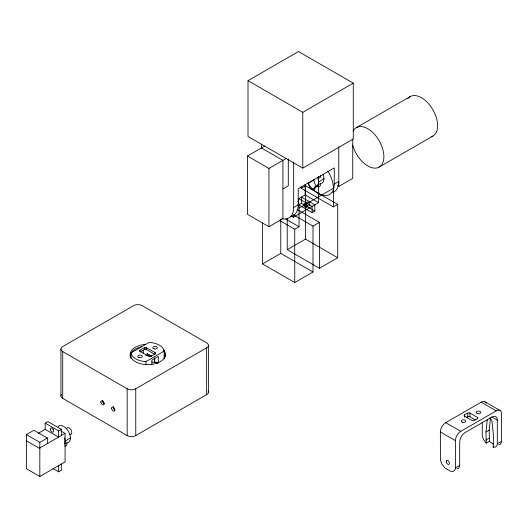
<?xml version="1.0" encoding="UTF-8"?>
<svg xmlns="http://www.w3.org/2000/svg" width="528" height="528" viewBox="0 0 528 528"><rect width="100%" height="100%" fill="white"/><g stroke="black" fill="none" stroke-linecap="round" stroke-linejoin="round"><path stroke-width="0.79" d="M60.931 395.875L60.931 349.067M208.435 345.345L208.435 392.152M65.069 441.269L70.442 437.837M318.582 182.054L323.954 178.596M498.762 444.814L500.577 444.061L501.574 441.804L501.6 413.972A7.597 4.382 -60 0 0 496.228 410.87L460.779 431.336A7.597 4.382 -60 0 0 455.407 440.636L455.407 467.927C455.71 470.389 453.123 472.25 450.866 471.266A10.25 5.914 60 0 1 449.143 470.507L446.635 469.062A10.25 5.914 60 0 1 444.913 467.828L441.771 463.96L440.398 459.815L440.372 431.957A7.597 4.382 -60 0 1 445.744 422.651L481.193 402.184A7.597 4.382 -60 0 1 486.182 403.22M489.119 418.011A3.036 1.756 60 0 1 489.489 418.189L489.964 418.46A3.036 1.756 60 0 1 492.096 421.885L493.489 436.306L493.178 447.19L495.614 446.998L497.053 445.342A6.593 3.808 60 0 0 497.303 443.738L497.303 420.176A7.597 4.382 -60 0 0 491.931 417.074L465.076 432.577A7.597 4.382 -60 0 0 459.703 441.877L459.683 465.986L458.687 468.25L456.872 468.996M490.492 418.084L489.192 430.109L489.489 441.289L486.268 443.15L485.965 431.97L487.357 419.146M248.008 80.672L298.498 51.526L353.278 83.153L353.278 138.97L302.795 168.122L248.008 136.495L248.008 80.672L302.795 112.306L353.278 83.153M261.439 147.965L282.922 160.367L282.922 218.665L268.957 226.73L247.474 214.322L247.474 156.024L264.792 146.025M247.474 156.024L268.957 168.432L286.275 158.433M356.387 127.611L410.098 96.604M282.922 188.899L288.295 185.797L288.295 158.895M308.735 183.071L314.107 179.969A4.561 2.633 60 0 0 317.236 186.384L311.87 189.486A4.561 2.633 60 0 1 308.735 183.071A9.497 5.485 60 0 1 308.339 182.576M301.184 186.661L301.184 188.278L305.481 185.797L337.702 204.402L337.702 257.737L319.447 268.283L287.219 249.678L287.219 218.533M311.87 189.486A4.561 2.633 60 0 0 314.998 186.681L320.364 183.579A9.497 5.485 60 0 0 323.123 174.583M314.82 211.035L301.396 203.287L301.396 197.083L314.82 204.831L314.82 211.035L312.134 212.586L298.709 204.831L298.709 198.634L305.151 194.911L318.582 202.666L318.582 176.405M281.985 218.645A22.79 13.154 60 0 0 293.66 207.504L298.175 204.897L298.175 188.773L334.27 167.937L334.27 184.061A22.79 13.154 60 0 1 325.083 195.558A22.79 13.154 60 0 1 308.002 183.341M318.153 193.36L318.721 193.037M334.27 184.061L338.778 181.454A22.79 13.154 60 0 1 332.825 192.463M298.709 204.831L301.396 203.287M279.325 220.308L294.736 229.211L299.033 226.73L299.033 208.124L333.406 188.278A22.79 13.154 60 0 0 327.875 171.052M337.392 185.618L338.778 186.417L352.744 178.352L352.744 138.943M379.177 167.079L432.887 136.072M291.218 216.011L293.337 217.239L318.582 202.666M301.184 188.278L333.406 206.884L337.702 204.402M293.337 217.239L293.337 214.777L312.998 226.109L319.447 222.387L319.447 268.283M262.508 222.915L262.508 263.941L280.771 253.394L312.998 271.999L312.998 226.109M287.219 249.678L305.481 239.131L337.702 257.737M130.937 358.354L130.937 352.928L149.167 342.401A16.711 9.649 0 0 1 164.208 351.087L164.208 358.835M146.5 347.662L146.5 349.569A1.518 0.878 0 0 0 144.349 349.569L140.052 352.051L140.052 350.143L144.349 347.662A1.518 0.878 0 0 1 146.5 347.662L155.093 352.625L155.093 353.899M147.035 355.786L147.305 353.404L147.305 355.634M130.937 352.928A16.711 9.649 0 0 0 145.979 361.607L164.208 351.087M45.197 423.139L58.628 430.888L58.628 437.092L45.197 429.337L45.197 423.139L47.883 421.588L61.314 429.337L61.314 435.541M61.043 431.046L65.069 433.369L65.069 461.901L39.824 476.474L26.4 468.719L26.4 434.61L33.917 430.267L47.348 438.022L47.348 443.606M163.931 355.522L165.343 354.704M154.552 357.898L154.552 361.621L154.823 358.486M164.248 356.73L165.667 355.912M262.508 263.941L294.736 282.546L312.998 271.999M38.148 433.409L45.197 429.337M58.628 430.888L61.314 429.337M26.4 434.61L39.824 442.365L47.348 438.022M62.713 351.549L127.162 388.76A6.079 3.511 0 0 0 135.755 388.76L206.653 347.827A6.079 3.511 0 0 0 206.653 342.863L142.204 305.653A6.079 3.511 0 0 0 133.61 305.653L62.713 346.586A6.079 3.511 0 0 0 62.713 351.549L62.713 398.356L127.162 435.567A6.079 3.511 0 0 0 135.755 435.567L206.653 394.634A6.079 3.511 0 0 0 208.144 391.09M39.824 447.942L65.069 433.369M64.845 443.982L65.182 443.784M65.848 443.401L66.858 442.814A9.497 5.485 60 0 0 68.64 431.693A9.497 5.485 60 0 0 58.021 426.769M52.972 468.56L58.628 471.821L61.314 470.27L61.314 464.072M464.541 417.133L464.541 414.902L467.762 413.041A1.518 0.878 0 0 1 469.913 413.041L477.431 417.384L477.431 418.869M466.475 417.503L467.762 416.764A1.518 0.878 0 0 1 469.913 416.764L475.378 419.918M485.965 431.97L489.192 430.109M485.965 440.029L489.192 438.167M455.407 467.927L459.703 465.445M497.303 443.738L501.6 441.256M493.178 447.19L493.786 446.84M149.536 356.103L151.021 355.43M298.709 198.634L312.134 206.382L312.134 212.586M297.026 209.444L319.447 222.387M285.721 219.041L299.033 226.73M484.988 401.808L500.029 410.494M481.193 402.184L496.228 410.87M491.832 417.014L497.303 420.176M493.634 444.101L491.753 443.018A10.171 5.867 60 0 1 489.489 441.289M445.744 422.651L460.779 431.336M440.372 431.957L455.407 440.636M145.207 348.823L155.093 354.532M147.035 353.555L151.82 356.321M154.552 361.621L157.687 363.429M26.4 440.814L39.824 448.562M486.268 443.15L483.899 440.174L482.506 436.913A6.593 3.808 60 0 1 482.262 435.059L482.262 422.057M469.913 413.041L469.913 416.764M467.762 413.041L467.762 416.764M338.778 146.863L338.778 186.417M333.406 188.278L333.406 206.884M305.481 185.797L305.481 239.131M305.151 184.206L305.151 194.911M302.795 112.306L302.795 168.122M294.736 229.211L294.736 282.546M293.66 161.99L293.66 207.504M280.771 218.975L280.771 253.394M268.957 168.432L268.957 226.73M261.439 144.203L261.439 148.262M206.653 347.827L206.653 394.634M158.314 362.967L158.314 356.393L151.873 360.109L151.873 364.221M156.856 362.406L156.856 362.795M145.979 361.607L145.979 364.709M144.349 347.662L144.349 349.569M143.279 350.176L143.279 353.463M135.755 388.76L135.755 435.567M127.162 388.76L127.162 435.567M58.628 465.623L58.628 471.821M39.824 442.365L39.824 476.474M298.089 201.3A22.79 13.154 60 0 1 299.033 208.124M317.783 177.758A9.497 5.485 60 0 1 314.998 186.681M320.364 183.579A4.561 2.633 60 0 1 317.236 186.384M314.107 179.969A9.497 5.485 60 0 1 313.711 179.474M298.175 204.897A22.79 13.154 60 0 1 290.882 216.256M320.773 175.679A3.795 2.191 60 0 1 317.605 177.184M64.555 437.851A9.497 5.485 60 0 1 64.528 443.87M66.858 442.814A4.561 2.633 60 0 1 64.614 445.988M53.579 429.422A2.277 1.313 60 0 1 53.348 429.013M66.601 428.465A3.795 2.191 60 0 1 71.089 430.115A3.795 2.191 60 0 1 69.841 434.458M353.126 131.155A22.79 13.154 60 0 1 378.041 138.923A22.79 13.154 60 0 1 377.131 167.897A22.79 13.154 60 0 1 352.684 145.134M407.939 98.452A22.79 13.154 60 0 1 432.472 109.058A22.79 13.154 60 0 1 431.145 136.805M477.431 417.384A1.518 0.878 0 0 1 477.431 418.625L474.21 420.479A1.518 0.878 0 0 1 472.058 420.479L464.541 416.143A1.518 0.878 0 0 1 464.541 414.902M155.093 352.625A1.518 0.878 0 0 1 155.093 353.866L150.797 356.347A1.518 0.878 0 0 1 148.645 356.347L140.052 351.384A1.518 0.878 0 0 1 140.052 350.143M130.277 357.39A17.609 10.164 0 0 1 141.28 346.87M164.149 352.565A17.609 10.164 0 0 1 165.396 356.195M163.456 349.813A17.609 10.164 0 0 1 153.846 364.003A17.609 10.164 0 0 1 130.634 356.756A17.609 10.164 0 0 1 145.933 344.348M114.807 409.992A2.277 1.313 60 0 1 113.223 406.877M104.214 403.867A2.277 1.313 60 0 1 102.518 400.528M62.713 398.356A6.079 3.511 0 0 1 61.433 394.482M114.767 409.431A2.277 1.313 60 0 1 113.606 406.804M104.326 403.465A2.277 1.313 60 0 1 102.868 400.937M156.532 362.122A4.561 2.633 0 0 1 151.8 361.891M145.946 355.522A3.795 2.191 0 0 1 151.272 356.572M303.831 204.983A2.277 1.313 60 0 0 306.438 207.643A2.277 1.313 60 0 0 305.996 204.204A2.277 1.313 60 0 0 303.831 204.983M306.517 203.432A2.277 1.313 60 0 0 309.124 206.092A2.277 1.313 60 0 0 308.682 202.653A2.277 1.313 60 0 0 306.517 203.432M50.318 429.488A2.277 1.313 60 0 0 52.925 432.148A2.277 1.313 60 0 0 52.49 428.71A2.277 1.313 60 0 0 50.318 429.488M477.167 413.483A2.277 1.313 0 0 0 480.77 412.553A2.277 1.313 0 0 0 477.576 411.22A2.277 1.313 0 0 0 477.167 413.483M462.33 422.242A2.277 1.313 0 0 0 465.742 421.1A2.277 1.313 0 0 0 462.33 419.965A2.277 1.313 0 0 0 462.33 422.242M446.239 461.729A2.277 1.313 60 0 0 448.846 464.389A2.277 1.313 60 0 0 448.411 460.951A2.277 1.313 60 0 0 446.239 461.729M153.952 348.803A2.277 1.313 0 0 0 157.37 347.662A2.277 1.313 0 0 0 153.952 346.526A2.277 1.313 0 0 0 153.952 348.803M138.917 357.489A2.277 1.313 0 0 0 142.336 356.347A2.277 1.313 0 0 0 138.917 355.205A2.277 1.313 0 0 0 138.917 357.489M111.606 408.441A2.277 1.313 60 0 0 114.213 411.094A2.277 1.313 60 0 0 113.777 407.656A2.277 1.313 60 0 0 111.606 408.441M100.868 402.237A2.277 1.313 60 0 0 103.475 404.89A2.277 1.313 60 0 0 103.033 401.458A2.277 1.313 60 0 0 100.868 402.237"/></g></svg>
